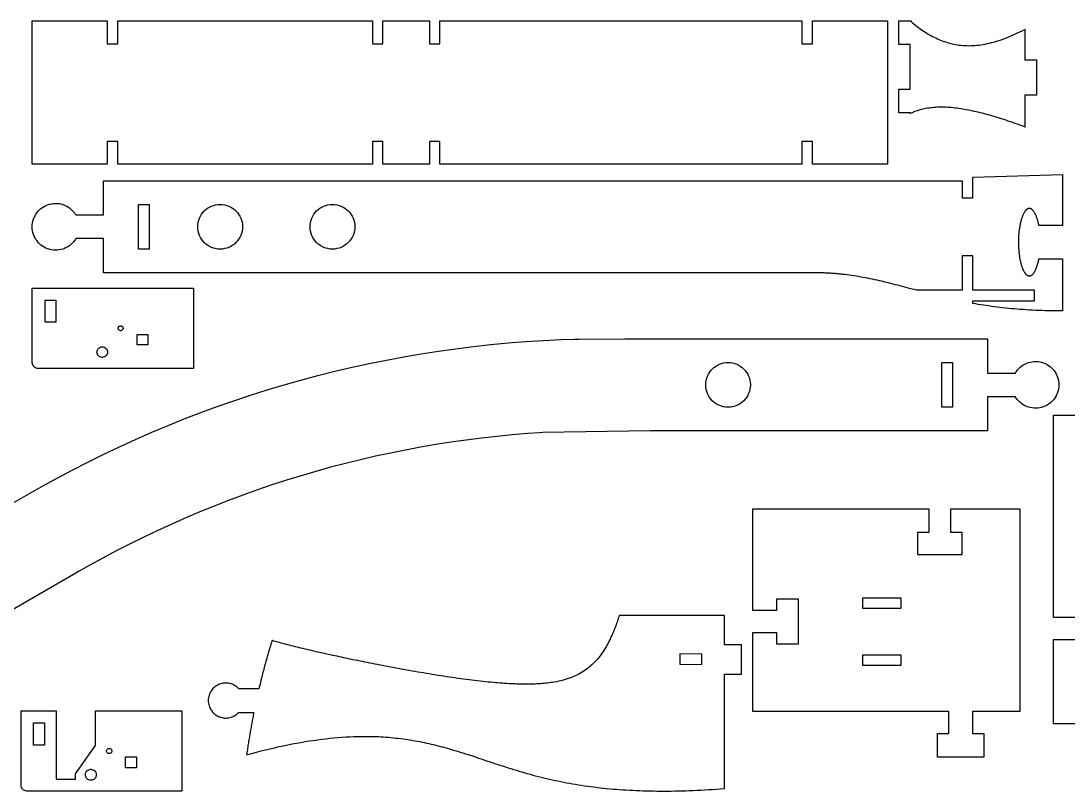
# Model space of a CAD drawing. Extents: x 0 to 677, y 0 to 298.
# Drawn here: x 316.1 to 500, y 0 to 135.2 of the extents above; entities that cross this region are included whole.
import ezdxf

# ---------------------------------------------------------------- set-up
doc = ezdxf.new("R2010")
doc.units = 0
doc.layers.get('0').update_dxf_attribs({"linetype": 'CONTINUOUS'})

msp = doc.modelspace()

# ---------------------------------------------------------------- linework, layer by layer
at = {"color": 0}
for points in [[(455.132, 131.248), (455.132, 135.248), (468.282, 135.248), (468.282, 110.098), (455.132, 110.098), (455.132, 114.097), (453.282, 114.097), (453.282, 110.098), (389.708, 110.098), (389.708, 114.097), (387.858, 114.097), (387.858, 110.098), (379.708, 110.098), (379.708, 114.097), (377.858, 114.097), (377.858, 110.098), (333.132, 110.098), (333.132, 114.097), (331.282, 114.097), (331.282, 110.098), (318.132, 110.098), (318.132, 135.248), (331.282, 135.248), (331.282, 131.248), (333.132, 131.248), (333.132, 135.248), (377.858, 135.248), (377.858, 131.248), (379.708, 131.248), (379.708, 135.248), (387.858, 135.248), (387.858, 131.248), (389.708, 131.248), (389.708, 135.248), (453.282, 135.248), (453.282, 131.248), (455.132, 131.248)], [(472.697, 134.924), (472.961, 134.706), (473.225, 134.494), (473.49, 134.288), (473.757, 134.085), (474.025, 133.889), (474.293, 133.699), (474.564, 133.516), (474.836, 133.337), (475.107, 133.164), (475.382, 132.996), (475.657, 132.837), (475.932, 132.681), (476.21, 132.532), (476.486, 132.389), (476.765, 132.253), (477.047, 132.123), (477.329, 131.998), (477.611, 131.881), (477.897, 131.77), (478.182, 131.664), (478.468, 131.566), (478.757, 131.474), (479.046, 131.389), (479.336, 131.31), (479.629, 131.239), (479.922, 131.174), (480.215, 131.116), (480.511, 131.066), (480.808, 131.021), (481.154, 130.978), (481.5, 130.946), (481.85, 130.923), (482.2, 130.909), (482.554, 130.905), (482.908, 130.909), (483.264, 130.923), (483.622, 130.946), (483.985, 130.978), (484.346, 131.02), (484.71, 131.067), (485.075, 131.125), (485.44, 131.192), (485.811, 131.266), (486.182, 131.349), (486.554, 131.441), (486.928, 131.541), (487.303, 131.648), (487.679, 131.763), (488.058, 131.888), (488.439, 132.017), (488.821, 132.156), (489.204, 132.302), (489.589, 132.456), (489.975, 132.617), (490.364, 132.785), (490.753, 132.962), (491.143, 133.145), (491.536, 133.334), (491.929, 133.53), (492.322, 133.734), (492.328, 133.735), (492.332, 133.738), (492.335, 133.739), (492.339, 133.741), (492.343, 133.742), (492.346, 133.745), (492.353, 133.749), (492.357, 133.75), (492.361, 133.752), (492.364, 133.755), (492.372, 133.757), (492.375, 133.76), (492.379, 133.763), (492.382, 133.764), (492.386, 133.766), (492.39, 133.767), (492.397, 133.771), (492.4, 133.773), (492.404, 133.775), (492.407, 133.777), (492.411, 133.78), (492.414, 133.781), (492.418, 133.782), (492.422, 133.785), (492.425, 133.788), (492.429, 133.788), (492.432, 133.791), (492.432, 128.405), (494.432, 128.405), (494.432, 122.223), (492.432, 122.223), (492.432, 116.62), (492.332, 116.657), (491.921, 116.81), (491.511, 116.96), (491.104, 117.107), (490.697, 117.252), (490.297, 117.395), (489.897, 117.531), (489.5, 117.667), (489.104, 117.799), (488.714, 117.927), (488.325, 118.053), (487.939, 118.176), (487.554, 118.295), (487.175, 118.41), (486.797, 118.523), (486.422, 118.632), (486.05, 118.738), (485.682, 118.839), (485.314, 118.938), (484.953, 119.032), (484.593, 119.123), (484.236, 119.21), (483.883, 119.295), (483.533, 119.374), (483.186, 119.449), (482.843, 119.521), (482.504, 119.589), (482.168, 119.653), (481.836, 119.712), (481.507, 119.77), (481.179, 119.821), (480.832, 119.873), (480.486, 119.92), (480.147, 119.959), (479.811, 119.995), (479.479, 120.024), (479.154, 120.049), (478.832, 120.069), (478.514, 120.082), (478.203, 120.092), (477.893, 120.095), (477.589, 120.094), (477.289, 120.087), (476.996, 120.077), (476.704, 120.06), (476.415, 120.038), (476.133, 120.013), (475.857, 119.981), (475.582, 119.945), (475.311, 119.903), (475.047, 119.857), (474.786, 119.806), (474.528, 119.75), (474.275, 119.691), (474.025, 119.625), (473.779, 119.556), (473.539, 119.482), (473.3, 119.403), (473.065, 119.32), (472.836, 119.231), (472.611, 119.139), (472.389, 119.042), (472.379, 119.038), (472.372, 119.035), (472.368, 119.032), (472.364, 119.031), (472.354, 119.027), (472.35, 119.024), (472.343, 119.021), (472.339, 119.02), (472.329, 119.016), (472.325, 119.013), (472.318, 119.01), (472.314, 119.009), (472.304, 119.005), (472.3, 119.002), (472.293, 118.999), (472.289, 118.998), (472.282, 118.995), (472.282, 119.098), (470.282, 119.098), (470.282, 123.252), (472.282, 123.252), (472.282, 131.102), (470.282, 131.102), (470.282, 135.248), (472.432, 135.248), (472.432, 135.148), (472.697, 134.924)], [(483.268, 85.6507), (483.268, 86.0938), (494.094, 86.0938), (494.094, 87.9438), (483.268, 87.9438), (483.268, 94.0278), (481.418, 94.0278), (481.418, 87.9438), (473.447, 87.9438), (473.447, 87.9447), (473.44, 87.9447), (473.44, 87.9457), (473.439, 87.9457), (473.018, 88.0588), (472.6, 88.1697), (472.182, 88.2807), (471.768, 88.3907), (471.354, 88.4988), (470.943, 88.6068), (470.532, 88.7158), (470.119, 88.8207), (469.711, 88.9257), (469.304, 89.0297), (468.897, 89.1307), (468.49, 89.2318), (468.083, 89.3307), (467.679, 89.4278), (467.275, 89.5228), (466.869, 89.6168), (466.465, 89.7068), (466.061, 89.7957), (465.657, 89.8837), (465.254, 89.9668), (464.85, 90.0487), (464.443, 90.1278), (464.039, 90.2047), (463.633, 90.2778), (463.229, 90.3487), (462.821, 90.4168), (462.414, 90.4807), (462.004, 90.5418), (461.594, 90.6007), (461.186, 90.6547), (460.772, 90.7057), (460.596, 90.7267), (460.418, 90.7458), (460.243, 90.7657), (460.064, 90.7847), (459.886, 90.8028), (459.708, 90.8197), (459.532, 90.8368), (459.351, 90.8528), (459.175, 90.8687), (458.994, 90.8828), (458.636, 90.9097), (458.457, 90.9228), (458.276, 90.9347), (458.097, 90.9457), (457.918, 90.9557), (457.736, 90.9668), (457.557, 90.9757), (457.375, 90.9838), (457.193, 90.9918), (457.012, 90.9988), (456.831, 91.0047), (456.649, 91.0097), (456.465, 91.0157), (456.283, 91.0197), (456.1, 91.0228), (455.918, 91.0258), (455.735, 91.0268), (455.55, 91.0278), (330.662, 91.0278), (330.662, 97.0278), (325.781, 97.0278), (325.737, 96.9547), (325.594, 96.7378), (325.388, 96.4688), (325.16, 96.2188), (324.915, 95.9908), (324.656, 95.7838), (324.381, 95.6007), (324.092, 95.4387), (323.792, 95.3028), (323.482, 95.1907), (323.164, 95.1028), (322.838, 95.0418), (322.507, 95.0057), (322.174, 94.9978), (321.836, 95.0168), (321.499, 95.0637), (321.246, 95.1187), (321.162, 95.1407), (321.079, 95.1628), (320.833, 95.2447), (320.519, 95.3738), (320.219, 95.5278), (319.935, 95.7047), (319.667, 95.9018), (319.418, 96.1197), (319.188, 96.3557), (318.976, 96.6088), (318.786, 96.8778), (318.619, 97.1628), (318.475, 97.4618), (318.354, 97.7708), (318.258, 98.0908), (318.189, 98.4207), (318.146, 98.7587), (318.132, 99.0168), (318.132, 99.1887), (318.146, 99.4488), (318.189, 99.7868), (318.258, 100.116), (318.354, 100.437), (318.475, 100.746), (318.619, 101.045), (318.786, 101.328), (318.976, 101.598), (319.188, 101.852), (319.418, 102.088), (319.667, 102.306), (319.935, 102.503), (320.219, 102.68), (320.519, 102.834), (320.833, 102.963), (321.079, 103.044), (321.162, 103.067), (321.246, 103.089), (321.499, 103.144), (321.836, 103.191), (322.174, 103.21), (322.507, 103.202), (322.838, 103.166), (323.164, 103.105), (323.482, 103.017), (323.792, 102.905), (324.092, 102.767), (324.381, 102.607), (324.656, 102.423), (324.915, 102.217), (325.16, 101.988), (325.388, 101.739), (325.594, 101.469), (325.737, 101.253), (325.781, 101.178), (330.662, 101.178), (330.662, 107.178), (481.418, 107.178), (481.418, 104.178), (483.268, 104.178), (483.268, 107.841), (499.007, 108.295), (499.007, 99.3137), (494.872, 99.3137), (494.844, 99.4488), (494.818, 99.5797), (494.789, 99.7087), (494.761, 99.8347), (494.729, 99.9597), (494.697, 100.082), (494.664, 100.202), (494.632, 100.319), (494.597, 100.433), (494.561, 100.544), (494.525, 100.653), (494.486, 100.759), (494.45, 100.862), (494.411, 100.962), (494.369, 101.059), (494.329, 101.152), (494.289, 101.242), (494.247, 101.33), (494.204, 101.414), (494.161, 101.495), (494.118, 101.571), (494.075, 101.645), (494.029, 101.714), (493.983, 101.781), (493.939, 101.844), (493.893, 101.902), (493.847, 101.958), (493.8, 102.009), (493.754, 102.055), (493.707, 102.098), (493.661, 102.137), (493.615, 102.171), (493.568, 102.202), (493.522, 102.23), (493.475, 102.253), (493.429, 102.273), (493.382, 102.289), (493.336, 102.302), (493.289, 102.312), (493.243, 102.317), (493.197, 102.319), (493.15, 102.317), (493.104, 102.312), (493.058, 102.303), (493.014, 102.291), (492.968, 102.274), (492.922, 102.255), (492.875, 102.231), (492.829, 102.203), (492.783, 102.173), (492.74, 102.139), (492.693, 102.101), (492.647, 102.059), (492.604, 102.013), (492.558, 101.964), (492.514, 101.912), (492.468, 101.856), (492.425, 101.796), (492.382, 101.732), (492.336, 101.664), (492.282, 101.576), (492.226, 101.48), (492.175, 101.377), (492.122, 101.271), (492.072, 101.159), (492.022, 101.041), (491.975, 100.919), (491.926, 100.792), (491.882, 100.66), (491.836, 100.526), (491.793, 100.385), (491.751, 100.241), (491.711, 100.092), (491.672, 99.9407), (491.636, 99.7847), (491.6, 99.6257), (491.565, 99.4628), (491.533, 99.2978), (491.504, 99.1297), (491.475, 98.9587), (491.447, 98.7847), (491.422, 98.6088), (491.4, 98.4297), (491.376, 98.2488), (491.357, 98.0668), (491.34, 97.8828), (491.325, 97.6957), (491.311, 97.5087), (491.3, 97.3197), (491.29, 97.1297), (491.286, 96.9447), (491.279, 96.7587), (491.276, 96.5728), (491.276, 96.3868), (491.279, 96.1988), (491.282, 96.0138), (491.286, 95.8278), (491.293, 95.6438), (491.304, 95.4587), (491.314, 95.2758), (491.326, 95.0938), (491.343, 94.9117), (491.358, 94.7318), (491.376, 94.5528), (491.397, 94.3768), (491.418, 94.2028), (491.443, 94.0307), (491.468, 93.8597), (491.494, 93.6938), (491.522, 93.5278), (491.554, 93.3658), (491.586, 93.2057), (491.618, 93.0507), (491.654, 92.8978), (491.69, 92.7478), (491.729, 92.6018), (491.768, 92.4597), (491.811, 92.3207), (491.851, 92.1878), (491.897, 92.0578), (491.943, 91.9328), (491.976, 91.8418), (492.014, 91.7528), (492.05, 91.6668), (492.086, 91.5847), (492.125, 91.5047), (492.164, 91.4268), (492.201, 91.3528), (492.24, 91.2807), (492.282, 91.2128), (492.322, 91.1457), (492.361, 91.0837), (492.404, 91.0238), (492.446, 90.9668), (492.486, 90.9128), (492.529, 90.8618), (492.571, 90.8128), (492.611, 90.7688), (492.654, 90.7267), (492.697, 90.6878), (492.74, 90.6518), (492.782, 90.6187), (492.825, 90.5888), (492.868, 90.5628), (492.911, 90.5388), (492.954, 90.5188), (492.997, 90.5018), (493.039, 90.4878), (493.082, 90.4767), (493.125, 90.4697), (493.165, 90.4658), (493.207, 90.4658), (493.247, 90.4668), (493.289, 90.4728), (493.329, 90.4797), (493.368, 90.4908), (493.408, 90.5028), (493.45, 90.5197), (493.49, 90.5378), (493.529, 90.5597), (493.571, 90.5837), (493.611, 90.6118), (493.65, 90.6407), (493.69, 90.6728), (493.732, 90.7087), (493.772, 90.7458), (493.811, 90.7867), (493.85, 90.8307), (493.89, 90.8768), (493.929, 90.9257), (493.968, 90.9767), (494.007, 91.0307), (494.046, 91.0878), (494.083, 91.1457), (494.122, 91.2087), (494.158, 91.2728), (494.197, 91.3408), (494.232, 91.4097), (494.268, 91.4818), (494.304, 91.5578), (494.339, 91.6347), (494.375, 91.7158), (494.407, 91.7987), (494.426, 91.8447), (494.446, 91.8918), (494.464, 91.9407), (494.482, 91.9887), (494.497, 92.0378), (494.515, 92.0878), (494.533, 92.1388), (494.55, 92.1907), (494.568, 92.2418), (494.583, 92.2947), (494.6, 92.3478), (494.618, 92.4018), (494.632, 92.4557), (494.65, 92.5118), (494.664, 92.5667), (494.679, 92.6228), (494.696, 92.6797), (494.711, 92.7368), (494.725, 92.7947), (494.74, 92.8528), (494.754, 92.9117), (494.782, 93.0307), (494.796, 93.0918), (494.807, 93.1528), (494.822, 93.2138), (494.833, 93.2768), (494.847, 93.3388), (494.858, 93.4018), (494.872, 93.4638), (499.007, 93.4638), (499.007, 84.3137), (498.932, 84.3137), (498.332, 84.3167), (497.736, 84.3207), (497.147, 84.3297), (496.564, 84.3418), (495.989, 84.3567), (495.418, 84.3757), (494.851, 84.3957), (494.293, 84.4207), (493.74, 84.4478), (493.193, 84.4778), (492.65, 84.5117), (492.115, 84.5478), (491.582, 84.5868), (491.057, 84.6297), (490.536, 84.6737), (490.022, 84.7207), (489.514, 84.7707), (489.007, 84.8238), (488.508, 84.8778), (488.014, 84.9368), (487.525, 84.9958), (487.039, 85.0588), (486.561, 85.1238), (486.083, 85.1907), (485.615, 85.2597), (485.147, 85.3318), (484.686, 85.4057), (484.229, 85.4807), (483.776, 85.5597), (483.329, 85.6388), (483.268, 85.6507)], [(336.813, 103.028), (338.662, 103.028), (338.662, 95.1778), (336.813, 95.1778), (336.813, 103.028)], [(351.118, 103.028), (351.218, 103.028), (351.519, 103.009), (351.91, 102.949), (352.285, 102.852), (352.646, 102.72), (352.989, 102.555), (353.313, 102.359), (353.615, 102.133), (353.893, 101.88), (354.147, 101.601), (354.374, 101.298), (354.569, 100.974), (354.735, 100.631), (354.867, 100.271), (354.964, 99.8947), (355.024, 99.5047), (355.043, 99.2047), (355.043, 99.0028), (355.024, 98.7018), (354.964, 98.3128), (354.867, 97.9368), (354.735, 97.5757), (354.569, 97.2318), (354.374, 96.9088), (354.147, 96.6068), (353.893, 96.3278), (353.615, 96.0757), (353.313, 95.8487), (352.989, 95.6518), (352.646, 95.4868), (352.285, 95.3547), (351.91, 95.2587), (351.519, 95.1988), (351.218, 95.1778), (351.018, 95.1778), (350.717, 95.1988), (350.328, 95.2587), (349.951, 95.3547), (349.59, 95.4868), (349.247, 95.6518), (348.924, 95.8487), (348.622, 96.0757), (348.343, 96.3278), (348.089, 96.6068), (347.864, 96.9088), (347.667, 97.2318), (347.501, 97.5757), (347.369, 97.9368), (347.274, 98.3128), (347.214, 98.7018), (347.193, 99.0028), (347.193, 99.2047), (347.214, 99.5047), (347.274, 99.8947), (347.369, 100.271), (347.501, 100.631), (347.667, 100.974), (347.864, 101.298), (348.089, 101.601), (348.343, 101.88), (348.622, 102.133), (348.924, 102.359), (349.247, 102.555), (349.59, 102.72), (349.951, 102.852), (350.328, 102.949), (350.717, 103.009), (351.018, 103.028), (351.118, 103.028)], [(370.84, 103.028), (370.94, 103.028), (371.242, 103.009), (371.631, 102.949), (372.007, 102.852), (372.368, 102.72), (372.711, 102.555), (373.035, 102.359), (373.336, 102.133), (373.615, 101.88), (373.868, 101.601), (374.094, 101.298), (374.29, 100.974), (374.456, 100.631), (374.589, 100.271), (374.685, 99.8947), (374.744, 99.5047), (374.765, 99.2047), (374.765, 99.0028), (374.744, 98.7018), (374.685, 98.3128), (374.589, 97.9368), (374.456, 97.5757), (374.29, 97.2318), (374.094, 96.9088), (373.868, 96.6068), (373.615, 96.3278), (373.336, 96.0757), (373.035, 95.8487), (372.711, 95.6518), (372.368, 95.4868), (372.007, 95.3547), (371.631, 95.2587), (371.242, 95.1988), (370.94, 95.1778), (370.739, 95.1778), (370.439, 95.1988), (370.049, 95.2587), (369.672, 95.3547), (369.313, 95.4868), (368.969, 95.6518), (368.647, 95.8487), (368.343, 96.0757), (368.064, 96.3278), (367.811, 96.6068), (367.585, 96.9088), (367.389, 97.2318), (367.224, 97.5757), (367.092, 97.9368), (366.994, 98.3128), (366.935, 98.7018), (366.915, 99.0028), (366.915, 99.2047), (366.935, 99.5047), (366.994, 99.8947), (367.092, 100.271), (367.224, 100.631), (367.389, 100.974), (367.585, 101.298), (367.811, 101.601), (368.064, 101.88), (368.343, 102.133), (368.647, 102.359), (368.969, 102.555), (369.313, 102.72), (369.672, 102.852), (370.049, 102.949), (370.439, 103.009), (370.739, 103.028), (370.84, 103.028)], [(318.132, 88.3487), (346.454, 88.3487), (346.454, 74.2013), (319.153, 74.2013), (318.99, 74.2231), (318.789, 74.2858), (318.606, 74.3849), (318.447, 74.5161), (318.315, 74.6753), (318.217, 74.8581), (318.154, 75.0597), (318.132, 75.2221), (318.132, 88.3487)], [(320.404, 86.1988), (322.254, 86.1988), (322.254, 82.3485), (320.404, 82.3485), (320.404, 86.1988)], [(333.651, 80.8513), (333.629, 80.8513), (333.565, 80.8599), (333.485, 80.8847), (333.412, 80.9242), (333.35, 80.9758), (333.299, 81.0388), (333.26, 81.1108), (333.235, 81.1908), (333.225, 81.2549), (333.225, 81.2976), (333.235, 81.3619), (333.26, 81.4417), (333.299, 81.514), (333.35, 81.5769), (333.412, 81.6288), (333.485, 81.6681), (333.565, 81.6926), (333.629, 81.7015), (333.672, 81.7015), (333.736, 81.6926), (333.817, 81.6681), (333.889, 81.6288), (333.951, 81.5769), (334.003, 81.514), (334.042, 81.4417), (334.067, 81.3619), (334.076, 81.2976), (334.076, 81.2549), (334.067, 81.1908), (334.042, 81.1108), (334.003, 81.0388), (333.951, 80.9758), (333.889, 80.9242), (333.817, 80.8847), (333.736, 80.8599), (333.672, 80.8513), (333.651, 80.8513)], [(336.554, 80.2015), (338.404, 80.2015), (338.404, 78.3513), (336.554, 78.3513), (336.554, 80.2015)], [(330.424, 76.1715), (330.378, 76.1715), (330.237, 76.1904), (330.064, 76.2442), (329.907, 76.3294), (329.769, 76.4424), (329.657, 76.5793), (329.572, 76.7365), (329.518, 76.9101), (329.499, 77.0499), (329.499, 77.1431), (329.518, 77.2831), (329.572, 77.4565), (329.657, 77.6137), (329.769, 77.7506), (329.907, 77.8637), (330.064, 77.949), (330.237, 78.0026), (330.378, 78.0215), (330.471, 78.0215), (330.61, 78.0026), (330.783, 77.949), (330.942, 77.8637), (331.078, 77.7506), (331.192, 77.6137), (331.276, 77.4565), (331.331, 77.2831), (331.349, 77.1431), (331.349, 77.0499), (331.331, 76.9101), (331.276, 76.7365), (331.192, 76.5793), (331.078, 76.4424), (330.942, 76.3294), (330.783, 76.2442), (330.61, 76.1904), (330.471, 76.1715), (330.424, 76.1715)], [(444.226, 71.3408), (444.226, 71.2408), (444.206, 70.9399), (444.147, 70.5489), (444.049, 70.1739), (443.917, 69.8129), (443.751, 69.4699), (443.556, 69.1468), (443.331, 68.8439), (443.076, 68.5658), (442.799, 68.3118), (442.494, 68.0868), (442.172, 67.8899), (441.829, 67.7239), (441.469, 67.5918), (441.092, 67.4949), (440.701, 67.4368), (440.401, 67.4158), (440.201, 67.4158), (439.899, 67.4368), (439.51, 67.4949), (439.133, 67.5918), (438.774, 67.7239), (438.431, 67.8899), (438.106, 68.0868), (437.806, 68.3118), (437.526, 68.5658), (437.274, 68.8439), (437.047, 69.1468), (436.849, 69.4699), (436.683, 69.8129), (436.551, 70.1739), (436.456, 70.5489), (436.397, 70.9399), (436.376, 71.2408), (436.376, 71.4408), (436.397, 71.7428), (436.456, 72.1329), (436.551, 72.5079), (436.683, 72.8689), (436.849, 73.2118), (437.047, 73.5358), (437.274, 73.8368), (437.526, 74.1158), (437.806, 74.3699), (438.106, 74.5949), (438.431, 74.7919), (438.774, 74.9578), (439.133, 75.0899), (439.51, 75.1868), (439.899, 75.2449), (440.201, 75.2658), (440.401, 75.2658), (440.701, 75.2449), (441.092, 75.1868), (441.469, 75.0899), (441.829, 74.9578), (442.172, 74.7919), (442.494, 74.5949), (442.799, 74.3699), (443.076, 74.1158), (443.331, 73.8368), (443.556, 73.5358), (443.751, 73.2118), (443.917, 72.8689), (444.049, 72.5079), (444.147, 72.1329), (444.206, 71.7428), (444.226, 71.4408), (444.226, 71.3408)], [(477.858, 75.2658), (479.708, 75.2658), (479.708, 67.4158), (477.858, 67.4158), (477.858, 75.2658)], [(452.664, 25.876), (452.664, 33.726), (448.814, 33.726), (448.814, 31.726), (444.664, 31.726), (444.664, 49.5744), (475.565, 49.5744), (475.565, 45.4244), (473.565, 45.4244), (473.565, 41.5744), (481.415, 41.5744), (481.415, 45.4244), (479.415, 45.4244), (479.415, 49.5744), (491.554, 49.5744), (491.554, 13.9879), (483.206, 13.9879), (483.206, 10.138), (485.206, 10.138), (485.206, 5.98796), (477.056, 5.98796), (477.056, 10.138), (479.056, 10.138), (479.056, 13.9879), (444.664, 13.9879), (444.664, 27.876), (448.814, 27.876), (448.814, 25.876), (452.664, 25.876)], [(463.956, 33.926), (470.662, 33.926), (470.662, 32.076), (463.956, 32.076), (463.956, 33.926)], [(421.165, 30.7822), (421.096, 30.5542), (421.025, 30.3342), (420.953, 30.1111), (420.881, 29.8932), (420.807, 29.6772), (420.733, 29.4642), (420.658, 29.2522), (420.582, 29.0432), (420.506, 28.8361), (420.428, 28.6292), (420.349, 28.4292), (420.271, 28.2272), (420.189, 28.0292), (420.108, 27.8342), (420.026, 27.6401), (419.943, 27.4501), (419.86, 27.2611), (419.775, 27.0751), (419.689, 26.8901), (419.603, 26.7092), (419.514, 26.5292), (419.426, 26.35), (419.336, 26.1753), (419.246, 26.0022), (419.154, 25.8321), (419.061, 25.6642), (418.968, 25.4972), (418.874, 25.3342), (418.778, 25.1701), (418.682, 25.0111), (418.474, 24.6822), (418.26, 24.3611), (418.043, 24.0501), (417.821, 23.7522), (417.592, 23.4611), (417.358, 23.1822), (417.119, 22.9111), (416.875, 22.6503), (416.624, 22.4003), (416.368, 22.1572), (416.106, 21.9251), (415.838, 21.7), (415.563, 21.4861), (415.281, 21.2822), (414.992, 21.0861), (414.697, 20.8971), (414.396, 20.7182), (414.086, 20.5471), (413.771, 20.3861), (413.447, 20.2332), (413.117, 20.0892), (412.778, 19.9521), (412.432, 19.825), (412.076, 19.7042), (411.714, 19.59), (411.344, 19.4861), (410.965, 19.39), (410.578, 19.3001), (410.182, 19.2182), (409.778, 19.1451), (409.492, 19.0972), (409.203, 19.0542), (408.91, 19.015), (408.612, 18.9772), (408.31, 18.9432), (408.004, 18.915), (407.694, 18.8861), (407.381, 18.8642), (407.061, 18.8432), (406.739, 18.825), (406.412, 18.8092), (406.082, 18.7971), (405.746, 18.7892), (405.408, 18.7832), (405.067, 18.7792), (404.721, 18.7792), (404.371, 18.7822), (404.017, 18.786), (403.66, 18.7932), (403.299, 18.8042), (402.935, 18.815), (402.567, 18.8292), (402.196, 18.8472), (401.822, 18.8682), (401.444, 18.89), (401.064, 18.9142), (400.678, 18.94), (400.29, 18.9682), (399.899, 19), (399.506, 19.0332), (399.108, 19.0682), (398.646, 19.1111), (398.179, 19.1572), (397.71, 19.2042), (397.235, 19.2542), (396.76, 19.3092), (396.279, 19.3611), (395.796, 19.4182), (395.311, 19.4792), (394.824, 19.54), (394.333, 19.6042), (393.842, 19.6682), (393.346, 19.7361), (392.85, 19.8042), (392.353, 19.875), (391.856, 19.9472), (391.353, 20.0201), (390.851, 20.096), (390.35, 20.1721), (389.846, 20.25), (389.344, 20.3292), (388.84, 20.4111), (388.335, 20.4932), (387.831, 20.575), (387.326, 20.6582), (386.822, 20.7432), (385.817, 20.915), (385.315, 21.0042), (384.815, 21.09), (384.315, 21.1792), (383.819, 21.2682), (383.347, 21.3542), (382.878, 21.4392), (382.411, 21.5253), (381.944, 21.6111), (381.481, 21.6972), (381.021, 21.7832), (380.563, 21.8682), (380.106, 21.9571), (379.651, 22.0432), (379.2, 22.1292), (378.751, 22.215), (378.306, 22.3042), (377.862, 22.3901), (377.424, 22.4772), (376.987, 22.565), (376.556, 22.6503), (376.125, 22.7361), (375.697, 22.825), (375.276, 22.9111), (374.856, 22.9972), (374.44, 23.0821), (374.031, 23.1682), (373.621, 23.2522), (373.219, 23.3361), (372.819, 23.4221), (372.424, 23.5042), (372.033, 23.5892), (371.646, 23.6721), (371.265, 23.7542), (370.888, 23.8361), (370.515, 23.9182), (370.072, 24.0151), (369.638, 24.1111), (369.208, 24.2071), (368.787, 24.3001), (368.374, 24.3932), (367.964, 24.4861), (367.565, 24.5792), (367.169, 24.6701), (366.783, 24.7611), (366.403, 24.85), (366.031, 24.9392), (365.667, 25.0272), (365.306, 25.1111), (364.956, 25.1972), (364.61, 25.2822), (364.274, 25.3653), (363.944, 25.4472), (363.621, 25.5292), (363.306, 25.6111), (362.996, 25.69), (362.694, 25.7682), (362.401, 25.8472), (362.114, 25.9221), (361.836, 26), (361.563, 26.0722), (361.299, 26.1471), (361.042, 26.2211), (360.792, 26.29), (360.549, 26.3611), (360.313, 26.4322), (360.31, 26.4342), (360.306, 26.4342), (360.3, 26.4361), (360.294, 26.4361), (360.289, 26.4392), (360.287, 26.44), (360.281, 26.44), (360.276, 26.4432), (360.269, 26.4432), (360.269, 26.445), (360.267, 26.445), (360.26, 26.4472), (360.256, 26.4472), (360.253, 26.4501), (360.246, 26.4501), (360.246, 26.4521), (360.242, 26.4521), (360.242, 26.4501), (360.239, 26.445), (360.239, 26.4432), (360.237, 26.44), (360.237, 26.4392), (360.237, 26.4361), (360.235, 26.4322), (360.235, 26.4292), (360.232, 26.4253), (360.232, 26.4221), (360.231, 26.4182), (360.231, 26.415), (360.228, 26.4111), (360.228, 26.4082), (360.226, 26.4072), (360.226, 26.4042), (360.225, 26.4022), (360.224, 26.3972), (360.224, 26.3932), (360.224, 26.3901), (360.221, 26.3901), (360.221, 26.3861), (360.219, 26.3832), (360.219, 26.3792), (360.133, 26.1111), (360.05, 25.8432), (359.967, 25.5722), (359.883, 25.3001), (359.801, 25.0292), (359.719, 24.7582), (359.639, 24.4832), (359.558, 24.2111), (359.478, 23.9361), (359.399, 23.6582), (359.319, 23.3832), (359.242, 23.1071), (359.162, 22.8292), (359.088, 22.5501), (359.008, 22.2701), (358.933, 21.9901), (358.857, 21.7092), (358.782, 21.4271), (358.708, 21.1432), (358.633, 20.8611), (358.563, 20.5771), (358.487, 20.2932), (358.417, 20.0072), (358.344, 19.7182), (358.274, 19.4321), (358.203, 19.1432), (358.133, 18.8542), (358.064, 18.565), (357.996, 18.2753), (357.926, 17.9832), (354.385, 17.9832), (354.344, 18.0271), (354.219, 18.15), (354.042, 18.3042), (353.856, 18.4432), (353.662, 18.565), (353.458, 18.6751), (353.251, 18.765), (353.035, 18.8432), (352.817, 18.9021), (352.592, 18.945), (352.367, 18.9722), (352.138, 18.9832), (351.908, 18.975), (351.681, 18.9521), (351.451, 18.911), (351.225, 18.8522), (351.057, 18.7971), (351.001, 18.7753), (350.949, 18.7542), (350.785, 18.6821), (350.578, 18.5722), (350.382, 18.4472), (350.196, 18.3111), (350.024, 18.161), (349.862, 18), (349.713, 17.8271), (349.578, 17.6451), (349.456, 17.4521), (349.349, 17.2522), (349.257, 17.0432), (349.181, 16.8271), (349.119, 16.6042), (349.075, 16.3772), (349.049, 16.1431), (349.04, 15.9682), (349.04, 15.85), (349.049, 15.6721), (349.075, 15.44), (349.119, 15.2111), (349.181, 14.9901), (349.257, 14.7721), (349.349, 14.565), (349.456, 14.3642), (349.578, 14.1721), (349.713, 13.9892), (349.862, 13.8151), (350.024, 13.6541), (350.196, 13.5041), (350.382, 13.3682), (350.578, 13.2432), (350.785, 13.1361), (350.949, 13.0641), (351.001, 13.04), (351.057, 13.02), (351.225, 12.9651), (351.451, 12.9041), (351.681, 12.8642), (351.908, 12.8401), (352.138, 12.8342), (352.367, 12.8432), (352.592, 12.8712), (352.817, 12.9141), (353.035, 12.975), (353.251, 13.05), (353.458, 13.1431), (353.662, 13.2501), (353.856, 13.3721), (354.042, 13.5111), (354.219, 13.665), (354.344, 13.79), (354.385, 13.8342), (357.037, 13.8342), (356.992, 13.596), (356.944, 13.3581), (356.897, 13.1182), (356.851, 12.8791), (356.807, 12.64), (356.763, 12.4001), (356.717, 12.1582), (356.674, 11.9181), (356.631, 11.675), (356.588, 11.4341), (356.544, 11.1901), (356.501, 10.9472), (356.457, 10.7042), (356.417, 10.4612), (356.332, 9.97103), (356.292, 9.72504), (356.251, 9.47911), (356.21, 9.23312), (356.171, 8.98606), (356.131, 8.73915), (356.092, 8.49001), (356.051, 8.24001), (356.014, 7.99311), (355.976, 7.74311), (355.938, 7.49311), (355.901, 7.24311), (355.864, 6.99001), (355.826, 6.74001), (355.792, 6.48606), (355.774, 6.37213), (355.789, 6.37711), (355.792, 6.37913), (355.819, 6.38601), (355.824, 6.38601), (355.878, 6.40213), (355.881, 6.40414), (355.889, 6.40414), (356.706, 6.62913), (357.513, 6.84706), (358.317, 7.05414), (359.114, 7.25413), (359.906, 7.44706), (360.692, 7.62913), (361.474, 7.80712), (362.246, 7.97206), (363.017, 8.13206), (363.778, 8.28315), (364.536, 8.42714), (365.287, 8.56114), (366.031, 8.69006), (366.771, 8.80914), (367.506, 8.91812), (368.232, 9.02214), (368.956, 9.11501), (369.671, 9.20003), (370.382, 9.27914), (371.088, 9.35004), (371.787, 9.41103), (372.481, 9.46506), (373.167, 9.51101), (373.85, 9.54715), (374.526, 9.57715), (375.197, 9.59706), (375.862, 9.61106), (376.521, 9.61501), (377.176, 9.61415), (377.822, 9.60215), (378.465, 9.58415), (378.914, 9.56506), (379.358, 9.54312), (379.801, 9.51503), (380.242, 9.48606), (380.681, 9.45003), (381.115, 9.41411), (381.547, 9.37213), (381.978, 9.32715), (382.406, 9.27914), (382.832, 9.22504), (383.256, 9.17003), (383.676, 9.11106), (384.096, 9.05003), (384.513, 8.98312), (384.926, 8.91504), (385.342, 8.84315), (385.753, 8.76812), (386.162, 8.69006), (386.571, 8.60812), (386.976, 8.52501), (387.382, 8.43913), (387.786, 8.35004), (388.188, 8.25706), (388.588, 8.16103), (388.986, 8.06506), (389.382, 7.96506), (389.779, 7.86106), (390.175, 7.75706), (390.567, 7.65001), (390.96, 7.54004), (391.426, 7.40815), (391.89, 7.27214), (392.353, 7.13314), (392.815, 6.99311), (393.278, 6.85004), (393.739, 6.70714), (394.201, 6.56114), (394.662, 6.41103), (395.585, 6.11106), (396.047, 5.95915), (396.51, 5.80713), (396.974, 5.65414), (397.439, 5.49713), (397.903, 5.34315), (398.369, 5.18913), (398.836, 5.03315), (399.307, 4.87912), (399.776, 4.722), (400.249, 4.56814), (400.724, 4.41504), (401.2, 4.26101), (401.678, 4.10813), (402.16, 3.95915), (402.643, 3.80914), (403.129, 3.65815), (403.618, 3.51101), (404.111, 3.36811), (404.607, 3.222), (405.106, 3.08415), (405.574, 2.95215), (406.046, 2.82503), (406.519, 2.70003), (406.997, 2.57715), (407.478, 2.45714), (407.964, 2.33604), (408.451, 2.222), (408.942, 2.10704), (409.438, 1.99713), (409.935, 1.88911), (410.438, 1.78315), (410.942, 1.67914), (411.451, 1.5791), (411.964, 1.47911), (412.481, 1.38601), (412.999, 1.29313), (413.524, 1.2041), (414.05, 1.11502), (414.582, 1.03315), (415.117, 0.95204), (415.657, 0.875), (416.199, 0.80002), (416.746, 0.72911), (417.296, 0.66102), (417.851, 0.59701), (418.411, 0.53602), (418.974, 0.477), (419.542, 0.42215), (420.114, 0.37212), (420.689, 0.32205), (421.261, 0.27914), (421.838, 0.24002), (422.417, 0.20204), (423.003, 0.16813), (423.59, 0.13911), (424.182, 0.111), (424.778, 0.08605), (425.379, 0.065), (425.983, 0.05002), (426.592, 0.03602), (427.204, 0.02501), (427.821, 0.01812), (428.442, 0.01411), (429.067, 0.01101), (429.693, 0.01503), (430.325, 0.02002), (430.963, 0.02913), (431.601, 0.04313), (432.246, 0.05914), (432.894, 0.07704), (433.546, 0.10004), (434.203, 0.125), (434.862, 0.15413), (435.526, 0.18614), (436.194, 0.22201), (436.867, 0.25814), (437.543, 0.30214), (438.222, 0.34701), (438.907, 0.39502), (439.594, 0.44705), (439.664, 0.4541), (439.664, 20.5592), (442.664, 20.5592), (442.664, 25.7092), (439.664, 25.7092), (439.664, 30.8342), (421.182, 30.8342), (421.165, 30.7822)], [(431.846, 24.1153), (431.819, 22.2651), (435.669, 22.2111), (435.696, 24.0611), (431.846, 24.1153)], [(463.956, 23.926), (470.662, 23.926), (470.662, 22.076), (463.956, 22.076), (463.956, 23.926)], [(344.411, 0.01101), (317.15, 0.01101), (316.999, 0.03098), (316.804, 0.08898), (316.626, 0.185), (316.504, 0.27897), (316.468, 0.31396), (316.432, 0.34999), (316.338, 0.47201), (316.243, 0.65099), (316.183, 0.845), (316.164, 0.99702), (316.164, 14.0831), (322.361, 14.0831), (322.361, 2.08599), (325.743, 2.08599), (325.743, 3.03797), (329.258, 8.03797), (329.258, 14.0831), (344.411, 14.0831), (344.411, 0.01101)], [(318.361, 12.008), (320.286, 12.008), (320.286, 8.08301), (318.361, 8.08301), (318.361, 12.008)], [(331.644, 6.58599), (331.622, 6.58599), (331.551, 6.595), (331.465, 6.62201), (331.386, 6.66401), (331.318, 6.72097), (331.261, 6.78901), (331.219, 6.868), (331.192, 6.954), (331.182, 7.02501), (331.182, 7.07101), (331.192, 7.14199), (331.219, 7.22797), (331.261, 7.30701), (331.318, 7.375), (331.386, 7.43201), (331.465, 7.47401), (331.551, 7.50097), (331.622, 7.51101), (331.668, 7.51101), (331.737, 7.50097), (331.825, 7.47401), (331.903, 7.43201), (331.972, 7.375), (332.028, 7.30701), (332.071, 7.22797), (332.099, 7.14199), (332.107, 7.07101), (332.107, 7.02501), (332.099, 6.954), (332.071, 6.868), (332.028, 6.78901), (331.972, 6.72097), (331.903, 6.66401), (331.825, 6.62201), (331.737, 6.595), (331.668, 6.58599), (331.644, 6.58599)], [(334.511, 6.01101), (336.436, 6.01101), (336.436, 4.08599), (334.511, 4.08599), (334.511, 6.01101)], [(328.418, 1.90597), (328.369, 1.90597), (328.224, 1.92497), (328.044, 1.98199), (327.881, 2.06999), (327.737, 2.18799), (327.619, 2.331), (327.531, 2.493), (327.475, 2.67399), (327.456, 2.81999), (327.456, 2.91699), (327.475, 3.06299), (327.531, 3.243), (327.619, 3.40701), (327.737, 3.54899), (327.881, 3.66699), (328.044, 3.75597), (328.224, 3.81099), (328.369, 3.831), (328.467, 3.831), (328.612, 3.81099), (328.793, 3.75597), (328.956, 3.66699), (329.099, 3.54899), (329.217, 3.40701), (329.306, 3.243), (329.361, 3.06299), (329.381, 2.91699), (329.381, 2.81999), (329.361, 2.67399), (329.306, 2.493), (329.217, 2.331), (329.099, 2.18799), (328.956, 2.06999), (328.793, 1.98199), (328.612, 1.92497), (328.467, 1.90597), (328.418, 1.90597)]]:
    msp.add_lwpolyline(points, close=True, dxfattribs=at)
for points in [[(314.806, 50.6039), (319.692, 53.4108), (320.368, 53.7899), (322.41, 54.9108), (325.147, 56.3688), (327.906, 57.7828), (330.681, 59.1539), (333.478, 60.4808), (336.29, 61.7658), (339.121, 63.0058), (341.969, 64.2039), (344.835, 65.3558), (347.715, 66.4649), (350.611, 67.5289), (353.522, 68.5479), (356.449, 69.5228), (359.388, 70.4539), (362.34, 71.3399), (365.307, 72.1799), (368.286, 72.9758), (371.276, 73.7258), (374.278, 74.4299), (377.29, 75.0899), (380.314, 75.7019), (383.346, 76.2699), (386.389, 76.7919), (389.44, 77.2679), (392.499, 77.6969), (395.567, 78.0799), (398.64, 78.4158), (401.722, 78.7049), (404.808, 78.9479), (407.901, 79.1439), (411.001, 79.2919), (413.326, 79.3729), (414.104, 79.3929), (422.194, 79.4158), (485.858, 79.4158), (485.858, 73.4158), (490.74, 73.4158), (490.785, 73.4899), (490.926, 73.7058), (491.135, 73.9758), (491.36, 74.2258), (491.606, 74.4539), (491.867, 74.6608), (492.142, 74.8439), (492.431, 75.0049), (492.731, 75.1429), (493.04, 75.2549), (493.358, 75.3408), (493.683, 75.4039), (494.012, 75.4379), (494.349, 75.4469), (494.685, 75.4268), (495.022, 75.3799), (495.276, 75.3258), (495.358, 75.3039), (495.442, 75.2808), (495.688, 75.1989), (496.003, 75.0699), (496.301, 74.9169), (496.588, 74.7408), (496.854, 74.5439), (497.104, 74.3258), (497.335, 74.0899), (497.544, 73.8358), (497.735, 73.5658), (497.901, 73.2808), (498.047, 72.9839), (498.167, 72.6739), (498.262, 72.3539), (498.333, 72.0239), (498.374, 71.6858), (498.39, 71.4268), (498.39, 71.2549), (498.374, 70.9968), (498.333, 70.6589), (498.262, 70.3289), (498.167, 70.0079), (498.047, 69.6979), (497.901, 69.4008), (497.735, 69.1158), (497.544, 68.8468), (497.335, 68.5918), (497.104, 68.3558), (496.854, 68.1379), (496.588, 67.9408), (496.301, 67.7649), (496.003, 67.6118), (495.688, 67.4829), (495.442, 67.4008), (495.358, 67.3789), (495.276, 67.3549), (495.022, 67.3018), (494.685, 67.2539), (494.349, 67.2358), (494.012, 67.2439), (493.683, 67.2789), (493.358, 67.3399), (493.04, 67.4268), (492.731, 67.5399), (492.431, 67.6768), (492.142, 67.8378), (491.867, 68.0218), (491.606, 68.2289), (491.36, 68.4558), (491.135, 68.7058), (490.926, 68.9758), (490.785, 69.1908), (490.74, 69.2658), (485.858, 69.2658), (485.858, 63.2658), (426.61, 63.2658), (407.787, 62.9589), (407.108, 62.9168), (405.081, 62.7739), (402.381, 62.5508), (399.688, 62.2879), (396.999, 61.9858), (394.315, 61.6468), (391.64, 61.2679), (388.974, 60.8489), (386.311, 60.3939), (383.658, 59.9008), (381.014, 59.3689), (378.376, 58.7989), (375.751, 58.1908), (373.133, 57.5468), (370.528, 56.8629), (367.931, 56.1439), (365.346, 55.3858), (362.771, 54.5908), (360.208, 53.7589), (357.657, 52.8899), (355.118, 51.9839), (352.59, 51.0418), (350.079, 50.0628), (347.581, 49.0479), (345.096, 47.9949), (342.625, 46.9078), (340.171, 45.7828), (337.729, 44.6228), (335.306, 43.4268), (332.896, 42.1949), (330.504, 40.9268), (328.126, 39.6237), (326.357, 38.6258), (325.771, 38.2868), (285.561, 15.0558)], [(505.428, 30.4636), (497.428, 30.4636), (497.428, 66.0087), (522.15, 66.0087)], [(508.725, 11.8107), (497.428, 11.8107), (497.428, 26.6136), (501.578, 26.6136)]]:
    msp.add_lwpolyline(points, dxfattribs=at)

doc.saveas('drawing.dxf')
